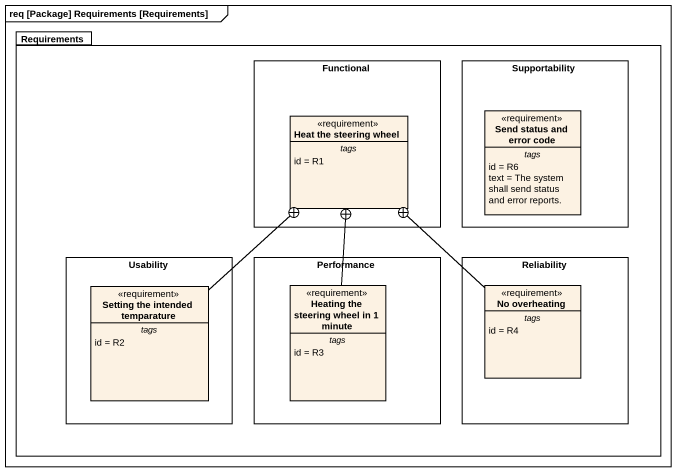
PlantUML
@startuml
mainframe req [Package] Requirements [Requirements]
hide circle
hide empty members
package Requirements {
  rectangle Functional {
    class "Heat the steering wheel" as Heat_the_steering_wheel <<requirement>> {
      -- tags --
      id = R1
    }
  }
  rectangle Supportability {
    class "Send status and error code" as Send_status_and_error_code <<requirement>> {
      -- tags --
      id = R6
      text = The system shall send status and error reports.
    }
  }
  rectangle Usability {
    class "Setting the intended temparature" as Setting_the_intended <<requirement>> {
      -- tags --
      id = R2
    }
  }
  rectangle Performance {
    class "Heating the steering wheel in 1 minute" as Heating_the_steering_wheel <<requirement>> {
      -- tags --
      id = R3
    }
  }
  rectangle Reliability {
    class "No overheating" as No_overheating <<requirement>> {
      -- tags --
      id = R4
    }
  }
}
Setting_the_intended -up-+ Heat_the_steering_wheel
Heating_the_steering_wheel -up-+ Heat_the_steering_wheel
No_overheating -up-+ Heat_the_steering_wheel
@enduml
